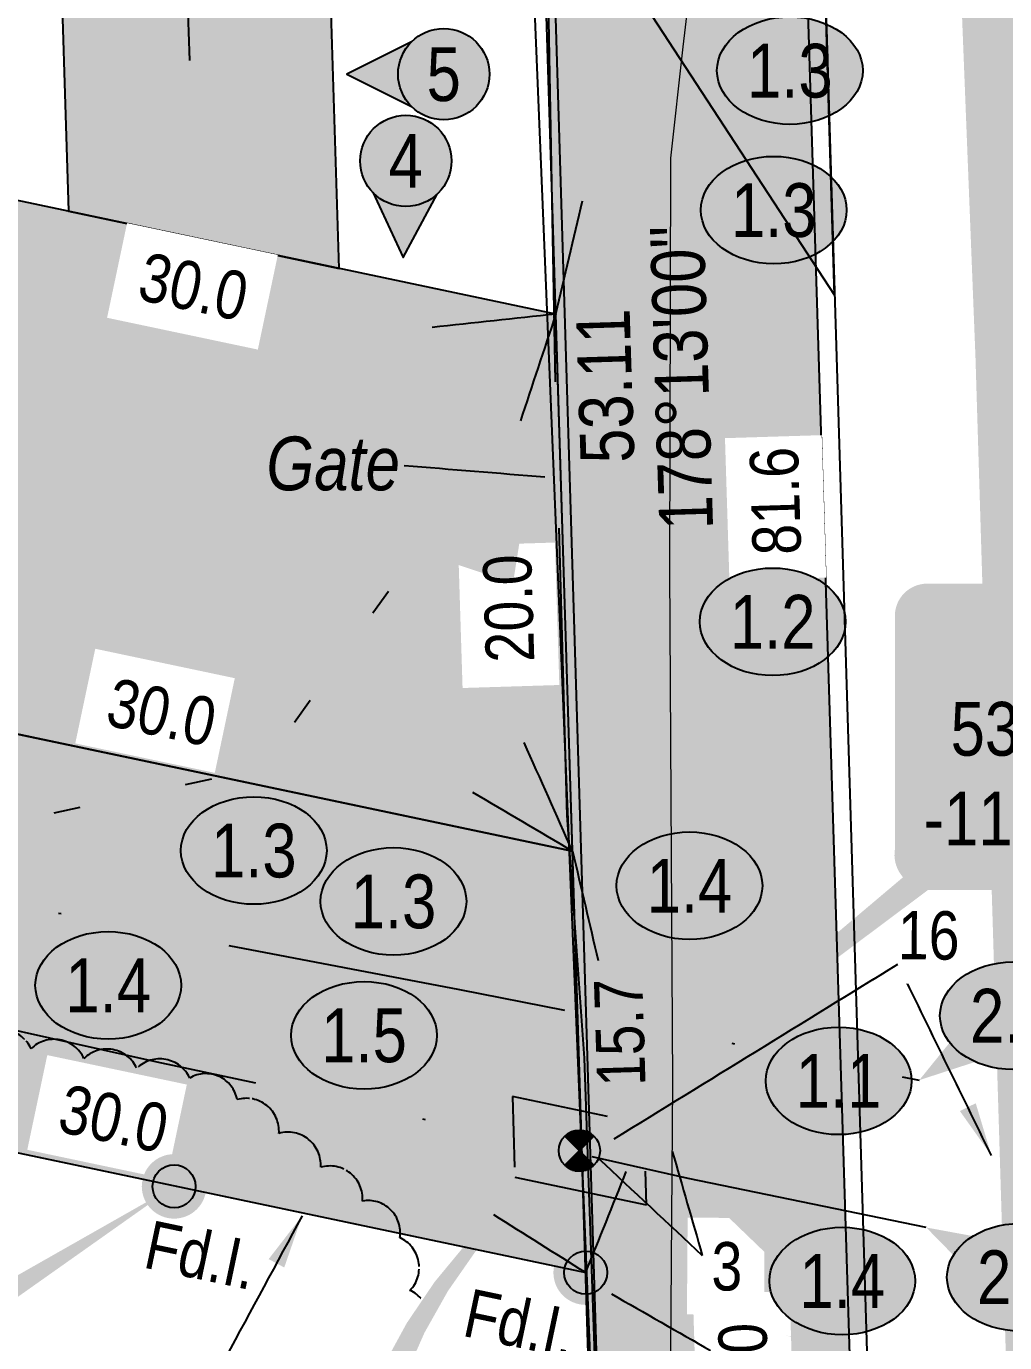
# Model space of a CAD drawing. Extents: x 637295 to 638874, y 5971243 to 5973352.
# Drawn here: x 637882.04 to 637918.41, y 5971291.78 to 5971340.75 of the extents above; entities that cross this region are included whole.
import ezdxf
from ezdxf.enums import TextEntityAlignment as Align

# ---------------------------------------------------------------- set-up
doc = ezdxf.new("R2010")
doc.units = 0
doc.header["$LTSCALE"] = 5
for name, pattern in [('0', [1, 1, 0]), ('DASHDOT', [25.4, 12.7, -6.35, 0, -6.35]), ('DASHED4', [1.875, 1.25, -0.625]), ('foc-TOPO', [1, 0.2, -0.8])]:
    doc.linetypes.add(name, pattern=pattern)
for name, color, linetype in [('AS-FENCE-DASH', 48, 'foc-FENCE-DASH'), ('AS-PIPE-UG-CLIENT HIGH PRESSURE', 240, 'DASHDOT'), ('AS-POWER-OH-ATCO PIPELINES', 241, 'foc-OHPOWER'), ('AS-ROADS', 254, 'Continuous'), ('AS-SYMBOL', 7, 'Continuous'), ('AS-UNDERLAY-H', 141, 'Continuous'), ('CG-NOTES', 7, 'Continuous'), ('DETAIL-T', 7, 'Continuous'), ('F-RW', 190, 'Continuous'), ('L-BD', 7, 'Continuous'), ('L-MON', 1, 'Continuous'), ('L-SEC', 7, 'Continuous'), ('L-TITLEDB', 4, 'Continuous'), ('P-ELEVATION', 7, 'Continuous'), ('P-TEMP WITHIN RW-H', 254, 'Continuous'), ('P-TEMP-ATCO PIPELINES', 104, 'Continuous'), ('P-TEMP-ATCO PIPELINES-H', 71, 'Continuous'), ('P-TEMP-ATCO PIPELINES-T', 104, 'Continuous'), ('P-TEMP-BLOCKS', 250, 'Continuous'), ('T-BUSH', 110, '0'), ('T-GENERAL', 48, 'foc-TOPO'), ('T-WATER-T', 170, 'Continuous')]:
    doc.layers.add(name, color=color, linetype=linetype)
for name, color, linetype, lineweight in [('AS-GENERAL', 48, 'Continuous', 18), ('T-TEXT', 48, 'Continuous', 18), ('T-TIE-T', 201, 'Continuous', 18)]:
    doc.layers.add(name, color=color, linetype=linetype, lineweight=lineweight)
doc.layers.add('AS-TELUS-ATCO PIPELINES', color=7, linetype='foc-TEL', lineweight=9, true_color=0xff9c38)
for name, color, linetype, true_color in [('P-GROUND DISTURBANCE', 7, 'DASHED4', 0x454545), ('P-GROUND DISTURBANCE-H', 7, 'Continuous', 0x999999), ('P-TEMP-WITHIN RW', 7, 'Continuous', 0x787878)]:
    doc.layers.add(name, color=color, linetype=linetype, true_color=true_color)
doc.styles.add('1.8', font='ARIALN.TTF', dxfattribs={"height": 1.8})
doc.styles.add('80', font='ARIALN.TTF', dxfattribs={"height": 10})
doc.styles.add('80CG', font='ARIALN.TTF', dxfattribs={"height": 10})
doc.styles.add('80L', font='ARIALN.TTF', dxfattribs={"height": 10})
doc.styles.add('foc-LtypeFont', font='ARIALN.TTF', dxfattribs={"height": 7.35})
doc.linetypes.add('foc-FENCE-DASH', pattern='A,0.5,-0.5,1,-0.5,1,-0.5,1,-0.5,1,-0.5,["X",foc-LtypeFont,S=0.2,R=0,X=-0.625,Y=-0.75],-0.5', length=7.5)
doc.linetypes.add('foc-OHPOWER', pattern='A,10,-1,["O/P",foc-LtypeFont,S=0.2,R=0,X=-0.5,Y=-0.75],-3.25', length=14.25)
doc.linetypes.add('foc-TEL', pattern='A,2,-1,["T",foc-LtypeFont,S=0.2,R=0,X=-0.425,Y=-0.75],-1.24,8', length=12.24)
doc.dimstyles.new('Compass 1 000', dxfattribs={"dimtxt": 1.8, "dimasz": 2, "dimexe": 0.2, "dimexo": 0.0625, "dimgap": 0.5, "dimtad": 0, "dimtih": 1, "dimtoh": 1, "dimzin": 0, "dimdsep": 46, "dimtxsty": '1.8', "dimcen": 0.1, "dimse1": 1, "dimse2": 1, "dimclrd": 256, "dimclrt": 256, "dimaunit": 1, "dimadec": 4, "dimazin": 0, "dimtfac": 0.06, "dimtofl": 0, "dimtmove": 0, "dimatfit": 0, "dimfxl": 0.2, "dimtolj": 1, "dimtzin": 0, "dimlwd": -1, "dimarcsym": 0})
doc.dimstyles.new('Compass 5 000', dxfattribs={"dimscale": 5, "dimtxt": 9, "dimasz": 2, "dimexe": 0.2, "dimexo": 0.0625, "dimgap": 0.5, "dimtad": 0, "dimtih": 1, "dimtoh": 1, "dimzin": 0, "dimdsep": 46, "dimtxsty": '80CG', "dimcen": 0.1, "dimse1": 1, "dimse2": 1, "dimclrd": 256, "dimclrt": 256, "dimaunit": 1, "dimadec": 4, "dimazin": 0, "dimtfac": 0.06, "dimtofl": 0, "dimtmove": 0, "dimatfit": 1, "dimfxl": 0.2, "dimtolj": 1, "dimtzin": 0, "dimlwd": -1, "dimarcsym": 0})

# ---------------------------------------------------------------- blocks, each defined once
blk = doc.blocks.new('fdia')
at = {"color": 255, "const_width": 1}
blk.add_lwpolyline([(-0.5, 0, 1), (0.5, 0, 1)], format="xyb", close=True, dxfattribs=at)
blk = doc.blocks.new('Fdiaa')
blk.add_blockref('fdia', (0, 0))
blk = doc.blocks.new('fdib')
at = {"color": 1, "const_width": 1.6}
blk.add_lwpolyline([(-0.4, 0, 1), (0.4, 0, 1)], format="xyb", close=True, dxfattribs=at)
at = {"color": 1}
blk.add_circle((0, 0), 0.8, dxfattribs=at)
blk = doc.blocks.new('Fdibb')
blk.add_blockref('fdib', (0, 0))
blk = doc.blocks.new('fdicc')
for name in ['Fdibb', 'Fdiaa']:
    blk.add_blockref(name, (0, 0))
blk = doc.blocks.new('FDI')
blk.add_blockref('fdicc', (0, 0))
blk = doc.blocks.new('*U526')
at = {"layer": 'CG-NOTES', "color": 182}
blk.add_lwpolyline([(-6.16, -5.83), (-0.49, -17.99), (5.83, -6.16)], dxfattribs=at)
blk.add_circle((0, 0), 8.49, dxfattribs=at)
at = {"color": 182, "style": '80L'}
blk.add_attdef('#', text='', height=10, dxfattribs=at).set_placement((0, 0), align=Align.MIDDLE_CENTER)
blk = doc.blocks.new('*U530')
at = {"layer": 'P-ELEVATION'}
h = blk.add_hatch(color=111, dxfattribs=at)
h.dxf.hatch_style = 1
edge = h.paths.add_edge_path()
edge.add_ellipse((0, 0), major_axis=(-13.55, 0), ratio=0.738081, start_angle=0, end_angle=360)
at = {"layer": 'P-ELEVATION', "color": 7, "flags": 128}
blk.add_lwpolyline([(0, 0, 12.5, 0, 0), (-14.77, -15.75, 0, 0, 0)], format="xyseb", dxfattribs=at)
at = {"layer": 'P-ELEVATION', "color": 7}
blk.add_ellipse((0, 0), major_axis=(-13.55, 0), ratio=0.738081, dxfattribs=at)
at = {"layer": 'P-ELEVATION', "style": '80'}
blk.add_attdef('ELEVATION', text='', height=10, dxfattribs=at).set_placement((0, 0), align=Align.MIDDLE_CENTER)
blk = doc.blocks.new('*U590')
at = {"layer": 'P-ELEVATION'}
h = blk.add_hatch(color=111, dxfattribs=at)
h.dxf.hatch_style = 1
edge = h.paths.add_edge_path()
edge.add_ellipse((0, 0), major_axis=(-13.55, 0), ratio=0.738081, start_angle=0, end_angle=360)
at = {"layer": 'P-ELEVATION', "color": 7, "flags": 128}
blk.add_lwpolyline([(0, 0, 12.5, 0, 0), (12.28, -16.36, 0, 0, 0)], format="xyseb", dxfattribs=at)
at = {"layer": 'P-ELEVATION', "color": 7}
blk.add_ellipse((0, 0), major_axis=(-13.55, 0), ratio=0.738081, dxfattribs=at)
at = {"layer": 'P-ELEVATION', "style": '80'}
blk.add_attdef('ELEVATION', text='', height=10, dxfattribs=at).set_placement((0, 0), align=Align.MIDDLE_CENTER)
blk = doc.blocks.new('*U589')
at = {"layer": 'P-ELEVATION'}
h = blk.add_hatch(color=111, dxfattribs=at)
h.dxf.hatch_style = 1
edge = h.paths.add_edge_path()
edge.add_ellipse((0, 0), major_axis=(-13.55, 0), ratio=0.738081, start_angle=0, end_angle=360)
at = {"layer": 'P-ELEVATION', "color": 7, "flags": 128}
blk.add_lwpolyline([(0, 0, 12.5, 0, 0), (9.11, -14.28, 0, 0, 0)], format="xyseb", dxfattribs=at)
at = {"layer": 'P-ELEVATION', "color": 7}
blk.add_ellipse((0, 0), major_axis=(-13.55, 0), ratio=0.738081, dxfattribs=at)
at = {"layer": 'P-ELEVATION', "style": '80'}
blk.add_attdef('ELEVATION', text='', height=10, dxfattribs=at).set_placement((0, 0), align=Align.MIDDLE_CENTER)
blk = doc.blocks.new('*U588')
at = {"layer": 'P-ELEVATION'}
h = blk.add_hatch(color=111, dxfattribs=at)
h.dxf.hatch_style = 1
edge = h.paths.add_edge_path()
edge.add_ellipse((0, 0), major_axis=(-13.55, 0), ratio=0.738081, start_angle=0, end_angle=360)
at = {"layer": 'P-ELEVATION', "color": 7, "flags": 128}
blk.add_lwpolyline([(0, 0, 12.5, 0, 0), (15.73, -16.64, 0, 0, 0)], format="xyseb", dxfattribs=at)
at = {"layer": 'P-ELEVATION', "color": 7}
blk.add_ellipse((0, 0), major_axis=(-13.55, 0), ratio=0.738081, dxfattribs=at)
at = {"layer": 'P-ELEVATION', "style": '80'}
blk.add_attdef('ELEVATION', text='', height=10, dxfattribs=at).set_placement((0, 0), align=Align.MIDDLE_CENTER)
blk = doc.blocks.new('*U551')
h = blk.add_hatch(color=254)
edge = h.paths.add_edge_path()
edge.add_line((-34, -28.5), (34, -28.5))
edge.add_arc((34, -22.5), 6, 270, 360)
edge.add_line((40, -22.5), (40, 21))
edge.add_arc((34, 21), 6, 0, 90)
edge.add_line((34, 27), (-34, 27))
edge.add_arc((-34, 21), 6, 90, 180)
edge.add_line((-40, 21), (-40, -22.5))
edge.add_arc((-34, -22.5), 6, 180, 270)
at = {"color": 1, "flags": 128}
blk.add_lwpolyline([(85.26, 54.19, 0, 10, 0), (0, 0, 5, 5, 0)], format="xyseb", dxfattribs=at)
blk.add_lwpolyline([(-34, -28.5, 3, 3, 0), (34, -28.5, 3, 3, 0.414214), (40, -22.5, 3, 3, 0), (40, 21, 3, 0, 0.414214), (34, 27, 0, 0, 0), (-34, 27, 0, 0, 0.414214), (-40, 21, 0, 0, 0), (-40, -22.5, 0, 3, 0.414214)], format="xyseb", close=True, dxfattribs=at)
at = {"color": 1, "style": '80'}
blk.add_attdef('ENTER_TEXT_001', (-35.99, -5), '', height=10, dxfattribs=at)
blk = doc.blocks.new('*U560')
at = {"layer": 'CG-NOTES', "color": 182}
blk.add_lwpolyline([(-6, 6), (-18, 0), (-6, -6)], dxfattribs=at)
blk.add_circle((0, 0), 8.49, dxfattribs=at)
at = {"color": 182, "style": '80L'}
blk.add_attdef('#', text='', height=10, dxfattribs=at).set_placement((0, 0), align=Align.MIDDLE_CENTER)
blk = doc.blocks.new('*U591')
at = {"layer": 'P-ELEVATION'}
h = blk.add_hatch(color=111, dxfattribs=at)
h.dxf.hatch_style = 1
edge = h.paths.add_edge_path()
edge.add_ellipse((0, 0), major_axis=(-13.55, 0), ratio=0.738081, start_angle=0, end_angle=360)
at = {"layer": 'P-ELEVATION', "color": 7, "flags": 128}
blk.add_lwpolyline([(0, 0, 12.5, 0, 0), (2.02, -28.15, 0, 0, 0)], format="xyseb", dxfattribs=at)
at = {"layer": 'P-ELEVATION', "color": 7}
blk.add_ellipse((0, 0), major_axis=(-13.55, 0), ratio=0.738081, dxfattribs=at)
at = {"layer": 'P-ELEVATION', "style": '80'}
blk.add_attdef('ELEVATION', text='', height=10, dxfattribs=at).set_placement((0, 0), align=Align.MIDDLE_CENTER)
blk = doc.blocks.new('*U582')
at = {"layer": 'P-ELEVATION'}
h = blk.add_hatch(color=111, dxfattribs=at)
h.dxf.hatch_style = 1
edge = h.paths.add_edge_path()
edge.add_ellipse((0, 0), major_axis=(-13.55, 0), ratio=0.738081, start_angle=0, end_angle=360)
at = {"layer": 'P-ELEVATION', "color": 7, "flags": 128}
blk.add_lwpolyline([(0, 0, 12.5, 0, 0), (-28.62, 19.04, 0, 0, 0)], format="xyseb", dxfattribs=at)
at = {"layer": 'P-ELEVATION', "color": 7}
blk.add_ellipse((0, 0), major_axis=(-13.55, 0), ratio=0.738081, dxfattribs=at)
at = {"layer": 'P-ELEVATION', "style": '80'}
blk.add_attdef('ELEVATION', text='', height=10, dxfattribs=at).set_placement((0, 0), align=Align.MIDDLE_CENTER)
blk = doc.blocks.new('*U578')
at = {"layer": 'P-ELEVATION'}
h = blk.add_hatch(color=111, dxfattribs=at)
h.dxf.hatch_style = 1
edge = h.paths.add_edge_path()
edge.add_ellipse((0, 0), major_axis=(-13.55, 0), ratio=0.738081, start_angle=0, end_angle=360)
at = {"layer": 'P-ELEVATION', "color": 7, "flags": 128}
blk.add_lwpolyline([(0, 0, 12.5, 0, 0), (-17.4, 9.26, 0, 0, 0)], format="xyseb", dxfattribs=at)
at = {"layer": 'P-ELEVATION', "color": 7}
blk.add_ellipse((0, 0), major_axis=(-13.55, 0), ratio=0.738081, dxfattribs=at)
at = {"layer": 'P-ELEVATION', "style": '80'}
blk.add_attdef('ELEVATION', text='', height=10, dxfattribs=at).set_placement((0, 0), align=Align.MIDDLE_CENTER)
blk = doc.blocks.new('*U565')
at = {"layer": 'P-ELEVATION'}
h = blk.add_hatch(color=111, dxfattribs=at)
h.dxf.hatch_style = 1
edge = h.paths.add_edge_path()
edge.add_ellipse((0, 0), major_axis=(-13.55, 0), ratio=0.738081, start_angle=0, end_angle=360)
at = {"layer": 'P-ELEVATION', "color": 7, "flags": 128}
blk.add_lwpolyline([(0, 0, 12.5, 0, 0), (-17.4, -11.98, 0, 0, 0)], format="xyseb", dxfattribs=at)
at = {"layer": 'P-ELEVATION', "color": 7}
blk.add_ellipse((0, 0), major_axis=(-13.55, 0), ratio=0.738081, dxfattribs=at)
at = {"layer": 'P-ELEVATION', "style": '80'}
blk.add_attdef('ELEVATION', text='', height=10, dxfattribs=at).set_placement((0, 0), align=Align.MIDDLE_CENTER)
blk = doc.blocks.new('*U566')
h = blk.add_hatch(color=255)
edge = h.paths.add_edge_path()
edge.add_line((-34, -28.5), (34, -28.5))
edge.add_arc((34, -22.5), 6, 270, 360)
edge.add_line((40, -22.5), (40, 21))
edge.add_arc((34, 21), 6, 0, 90)
edge.add_line((34, 27), (-34, 27))
edge.add_arc((-34, 21), 6, 90, 180)
edge.add_line((-40, 21), (-40, -22.5))
edge.add_arc((-34, -22.5), 6, 180, 270)
at = {"color": 14, "flags": 128}
blk.add_lwpolyline([(-34, -28.5, 3, 3, 0), (34, -28.5, 3, 3, 0.414214), (40, -22.5, 3, 3, 0), (40, 21, 3, 0, 0.414214), (34, 27, 0, 0, 0), (-34, 27, 0, 0, 0.414214), (-40, 21, 0, 0, 0), (-40, -22.5, 0, 3, 0.414214)], format="xyseb", close=True, dxfattribs=at)
blk.add_lwpolyline([(-98.66, -78.49, 0, 7.5, 0), (0, 0, 0, 0, 0)], format="xyseb", dxfattribs=at)
at = {"color": 14, "style": '80'}
blk.add_attdef('ENTER_TEXT_001', (-35.99, -5), '', height=10, dxfattribs=at)
blk = doc.blocks.new('*U568')
h = blk.add_hatch(color=255)
edge = h.paths.add_edge_path()
edge.add_line((-46.5, -37), (46.5, -37))
edge.add_arc((46.5, -31), 6, 270, 360)
edge.add_line((52.5, -31), (52.5, 29.5))
edge.add_arc((46.5, 29.5), 6, 0, 90)
edge.add_line((46.5, 35.5), (-46.5, 35.5))
edge.add_arc((-46.5, 29.5), 6, 90, 180)
edge.add_line((-52.5, 29.5), (-52.5, -31))
edge.add_arc((-46.5, -31), 6, 180, 270)
at = {"color": 104, "flags": 128}
blk.add_lwpolyline([(-46.5, -37, 3, 3, 0), (46.5, -37, 3, 3, 0.414214), (52.5, -31, 3, 3, 0), (52.5, 29.5, 3, 0, 0.414214), (46.5, 35.5, 0, 0, 0), (-46.5, 35.5, 0, 0, 0.414214), (-52.5, 29.5, 0, 0, 0), (-52.5, -31, 0, 3, 0.414214)], format="xyseb", close=True, dxfattribs=at)
blk.add_lwpolyline([(-106.15, 32.95, 0, 7.5, 0), (0, 0, 0, 0, 0)], format="xyseb", dxfattribs=at)
at = {"color": 104, "style": '80'}
blk.add_attdef('ENTER_TEXT_001', (-26.85, -4.92), '', height=10, dxfattribs=at)
blk = doc.blocks.new('*X575')
at = {"color": 0}
for p, q in [((102.12, -2061.56), (108.81, -2061.56)), ((102.18, -2061.72), (108.75, -2061.72)), ((102.29, -2061.41), (108.64, -2061.41)), ((102.33, -2061.87), (108.59, -2061.87)), ((102.47, -2061.25), (108.45, -2061.25)), ((102.49, -2062.03), (108.44, -2062.03)), ((102.65, -2062.19), (108.28, -2062.19)), ((102.68, -2061.09), (108.25, -2061.09)), ((102.8, -2062.34), (108.13, -2062.34)), ((102.92, -2060.94), (108.01, -2060.94)), ((102.96, -2062.5), (107.97, -2062.5)), ((103.12, -2062.66), (107.81, -2062.66)), ((103.18, -2060.78), (107.75, -2060.78)), ((103.27, -2062.81), (107.66, -2062.81)), ((103.43, -2062.97), (107.5, -2062.97)), ((103.5, -2060.62), (107.43, -2060.62)), ((103.58, -2063.12), (107.34, -2063.12)), ((103.74, -2063.28), (107.19, -2063.28)), ((103.89, -2060.47), (107.03, -2060.47)), ((104.45, -2060.31), (106.48, -2060.31)), ((103.9, -2063.44), (107.03, -2063.44)), ((104.05, -2063.59), (106.88, -2063.59)), ((104.06, -2066.41), (106.87, -2066.41)), ((104.21, -2063.75), (106.72, -2063.75)), ((104.22, -2066.25), (106.71, -2066.25)), ((104.37, -2063.91), (106.56, -2063.91)), ((104.38, -2066.09), (106.55, -2066.09)), ((104.52, -2064.06), (106.41, -2064.06)), ((104.53, -2065.94), (106.4, -2065.94)), ((104.68, -2064.22), (106.25, -2064.22)), ((104.69, -2065.78), (106.24, -2065.78)), ((104.83, -2064.37), (106.09, -2064.37)), ((104.84, -2065.62), (106.08, -2065.62)), ((104.99, -2064.53), (105.94, -2064.53)), ((105, -2065.47), (105.93, -2065.47)), ((105.15, -2064.69), (105.78, -2064.69)), ((105.16, -2065.31), (105.77, -2065.31)), ((105.3, -2064.84), (105.63, -2064.84)), ((105.31, -2065.16), (105.62, -2065.16)), ((102.11, -2068.44), (108.82, -2068.44)), ((102.19, -2068.28), (108.74, -2068.28)), ((102.28, -2068.59), (108.65, -2068.59)), ((102.34, -2068.12), (108.58, -2068.12)), ((102.46, -2068.75), (108.47, -2068.75)), ((102.5, -2067.97), (108.43, -2067.97)), ((102.66, -2067.81), (108.27, -2067.81)), ((102.67, -2068.91), (108.26, -2068.91)), ((102.81, -2067.66), (108.12, -2067.66)), ((102.9, -2069.06), (108.03, -2069.06)), ((102.97, -2067.5), (107.96, -2067.5)), ((103.13, -2067.34), (107.8, -2067.34)), ((103.17, -2069.22), (107.76, -2069.22)), ((103.28, -2067.19), (107.65, -2067.19)), ((103.44, -2067.03), (107.49, -2067.03)), ((103.48, -2069.37), (107.45, -2069.37)), ((103.59, -2066.87), (107.33, -2066.87)), ((103.75, -2066.72), (107.18, -2066.72)), ((103.91, -2066.56), (107.02, -2066.56)), ((103.87, -2069.53), (107.06, -2069.53)), ((104.41, -2069.69), (106.52, -2069.69))]:
    blk.add_line(p, q, dxfattribs=at)
blk = doc.blocks.new('Pile')
h = blk.add_hatch(color=255)
h.dxf.hatch_style = 1
edge = h.paths.add_edge_path()
edge.add_arc((0, 0), 0.868, 0, 360)
at = {"color": 224}
for p, q in [((0.543, -0.543), (-0.543, 0.543)), ((-0.543, -0.543), (0.543, 0.543))]:
    blk.add_line(p, q, dxfattribs=at)
blk.add_circle((0, 0), 0.768, dxfattribs=at)
at = {"color": 224, "xscale": 0.16, "yscale": 0.16, "zscale": 0.16}
blk.add_blockref('*X575', (-16.874, 330.401), dxfattribs=at)
blk = doc.blocks.new('*U577')
at = {"layer": 'P-ELEVATION'}
h = blk.add_hatch(color=111, dxfattribs=at)
h.dxf.hatch_style = 1
edge = h.paths.add_edge_path()
edge.add_ellipse((0, 0), major_axis=(-13.55, 0), ratio=0.738081, start_angle=0, end_angle=360)
at = {"layer": 'P-ELEVATION', "color": 7, "flags": 128}
blk.add_lwpolyline([(0, 0, 12.5, 0, 0), (-30.83, -0.35, 0, 0, 0)], format="xyseb", dxfattribs=at)
at = {"layer": 'P-ELEVATION', "color": 7}
blk.add_ellipse((0, 0), major_axis=(-13.55, 0), ratio=0.738081, dxfattribs=at)
at = {"layer": 'P-ELEVATION', "style": '80'}
blk.add_attdef('ELEVATION', text='', height=10, dxfattribs=at).set_placement((0, 0), align=Align.MIDDLE_CENTER)
blk = doc.blocks.new('*U583')
at = {"layer": 'P-ELEVATION'}
h = blk.add_hatch(color=111, dxfattribs=at)
h.dxf.hatch_style = 1
edge = h.paths.add_edge_path()
edge.add_ellipse((0, 0), major_axis=(-13.55, 0), ratio=0.738081, start_angle=0, end_angle=360)
at = {"layer": 'P-ELEVATION', "color": 7, "flags": 128}
blk.add_lwpolyline([(0, 0, 12.5, 0, 0), (-19.11, 9.68, 0, 0, 0)], format="xyseb", dxfattribs=at)
at = {"layer": 'P-ELEVATION', "color": 7}
blk.add_ellipse((0, 0), major_axis=(-13.55, 0), ratio=0.738081, dxfattribs=at)
at = {"layer": 'P-ELEVATION', "style": '80'}
blk.add_attdef('ELEVATION', text='', height=10, dxfattribs=at).set_placement((0, 0), align=Align.MIDDLE_CENTER)
blk = doc.blocks.new('*U584')
at = {"layer": 'P-ELEVATION'}
h = blk.add_hatch(color=111, dxfattribs=at)
h.dxf.hatch_style = 1
edge = h.paths.add_edge_path()
edge.add_ellipse((0, 0), major_axis=(-13.55, 0), ratio=0.738081, start_angle=0, end_angle=360)
at = {"layer": 'P-ELEVATION', "color": 7, "flags": 128}
blk.add_lwpolyline([(0, 0, 12.5, 0, 0), (-19.83, 4.44, 0, 0, 0)], format="xyseb", dxfattribs=at)
at = {"layer": 'P-ELEVATION', "color": 7}
blk.add_ellipse((0, 0), major_axis=(-13.55, 0), ratio=0.738081, dxfattribs=at)
at = {"layer": 'P-ELEVATION', "style": '80'}
blk.add_attdef('ELEVATION', text='', height=10, dxfattribs=at).set_placement((0, 0), align=Align.MIDDLE_CENTER)

msp = doc.modelspace()

# ---------------------------------------------------------------- hatches: boundary and pattern name
at = {"layer": 'AS-ROADS'}
h = msp.add_hatch(color=256, dxfattribs=at)
h.dxf.hatch_style = 1
h.paths.add_polyline_path([(637924.858, 5971244.008), (637924.279, 5971264.299), (637922.322, 5971328.607), (637920.623, 5971371.795), (637914.893, 5971372.96), (637907.881, 5971374.423), (637894.81, 5971382.024), (637887.161, 5971389.503), (637875.965, 5971400.587), (637868.768, 5971408.037), (637827.83, 5971449.313), (637824.031, 5971446.02), (637865.173, 5971404.564), (637872.408, 5971397.074), (637883.656, 5971385.94), (637891.759, 5971378.015), (637906.068, 5971369.694), (637913.884, 5971368.065), (637915.782, 5971367.679), (637917.327, 5971328.433), (637919.283, 5971264.152), (637919.863, 5971243.793)])
at = {"layer": 'AS-UNDERLAY-H', "linetype": 'Continuous'}
h = msp.add_hatch(color=256, dxfattribs=at)
h.dxf.hatch_style = 1
edge = h.paths.add_edge_path()
edge.add_arc((637897.558, 5971338.969), 1.697, 0, 360)
h = msp.add_hatch(color=256, dxfattribs=at)
h.dxf.hatch_style = 1
h.paths.add_polyline_path([(637896.359, 5971340.169), (637896.326, 5971337.802), (637893.959, 5971338.969)])
h = msp.add_hatch(color=256, dxfattribs=at)
h.dxf.hatch_style = 1
edge = h.paths.add_edge_path()
edge.add_arc((637896.148, 5971335.742), 1.697, 0, 360)
h = msp.add_hatch(color=256, dxfattribs=at)
h.dxf.hatch_style = 1
h.paths.add_polyline_path([(637894.916, 5971334.575), (637896.05, 5971332.144), (637897.314, 5971334.51)])
at = {"layer": 'P-GROUND DISTURBANCE-H', "linetype": 'Continuous'}
h = msp.add_hatch(color=256, dxfattribs=at)
h.dxf.hatch_style = 1
h.paths.add_polyline_path([(637900.202, 5971297.94), (637905.093, 5971296.908), (637905, 5971299.905), (637900.109, 5971300.937)])
at = {"layer": 'P-TEMP WITHIN RW-H'}
h = msp.add_hatch(color=256, dxfattribs=at)
h.dxf.hatch_style = 1
h.paths.add_polyline_path([(637902.347, 5971310.06), (637873.002, 5971316.253), (637873.489, 5971300.578), (637902.835, 5971294.386)])
at = {"layer": 'P-TEMP-ATCO PIPELINES-H'}
h = msp.add_hatch(color=256, dxfattribs=at)
h.dxf.hatch_style = 1
h.paths.add_polyline_path([(637883.602, 5971333.869), (637893.67, 5971331.745), (637892.781, 5971360.323), (637891.308, 5971362.579), (637866.525, 5971388.999), (637859.233, 5971382.16), (637882.884, 5971356.947)])
h = msp.add_hatch(color=256, dxfattribs=at)
h.dxf.hatch_style = 1
h.paths.add_polyline_path([(637900.388, 5971372.998), (637906.068, 5971369.694), (637910.235, 5971368.826), (637912.773, 5971287.325), (637902.991, 5971289.389)])
h = msp.add_hatch(color=256, dxfattribs=at)
h.dxf.hatch_style = 1
h.paths.add_polyline_path([(637901.725, 5971330.045), (637872.379, 5971336.237), (637873.002, 5971316.253), (637902.347, 5971310.06)])

# ---------------------------------------------------------------- linework, layer by layer
at = {"layer": 'AS-FENCE-DASH', "flags": 128}
for points in [[(637901.708, 5971327.527), (637901.44, 5971342.327), (637901.19, 5971347.597), (637897.903, 5971352.885), (637891.19, 5971362.849), (637877.787, 5971377.15)], [(637904.169, 5971259.617), (637903.385, 5971285.239), (637902.797, 5971302.364), (637902.148, 5971311.393), (637901.851, 5971322.074)]]:
    msp.add_lwpolyline(points, dxfattribs=at)
at = {"layer": 'AS-GENERAL', "const_width": 0.4, "flags": 128}
msp.add_lwpolyline([(637901.838, 5971322.083), (637901.711, 5971327.52)], dxfattribs=at)
at = {"layer": 'AS-PIPE-UG-CLIENT HIGH PRESSURE', "ltscale": 0.2, "flags": 128}
for points in [[(637839.679, 5971317.089), (637857.206, 5971313.066), (637875.526, 5971309.244), (637887.541, 5971306.937), (637898.144, 5971304.924), (637907.097, 5971303.15), (637915.238, 5971301.547)], [(637915.498, 5971296.065), (637906.651, 5971297.882), (637897.741, 5971299.887), (637886.903, 5971302.219), (637874.338, 5971305.027), (637856.582, 5971308.714), (637837.53, 5971312.843)]]:
    msp.add_lwpolyline(points, dxfattribs=at)
at = {"layer": 'AS-POWER-OH-ATCO PIPELINES', "flags": 128}
msp.add_lwpolyline([(637904.484, 5971244.953), (637904.152, 5971263.363), (637900.433, 5971353.683), (637899.172, 5971374.969), (637901.081, 5971394.224)], dxfattribs=at)
at = {"layer": 'AS-TELUS-ATCO PIPELINES', "flags": 128}
msp.add_lwpolyline([(637907.225, 5971244.425), (637906.349, 5971267.155), (637905.955, 5971284.742), (637906.074, 5971301.449), (637905.966, 5971320.533), (637906.005, 5971335.848), (637906.46, 5971339.989), (637907.427, 5971348.156), (637908.398, 5971357.18), (637907.019, 5971420.253)], dxfattribs=at)
at = {"layer": 'F-RW', "flags": 128}
msp.add_lwpolyline([(637737.659, 5971329.241), (637902.835, 5971294.386), (637902.347, 5971310.06), (637740.812, 5971344.148)], dxfattribs=at)
at = {"layer": 'L-SEC'}
msp.add_line((637908.751, 5971440.039), (637914.715, 5971244.653), dxfattribs=at)
at = {"layer": 'L-TITLEDB'}
msp.add_line((637898.699, 5971439.733), (637904.644, 5971244.922), dxfattribs=at)
at = {"layer": 'L-TITLEDB', "flags": 128}
msp.add_lwpolyline([(637819.821, 5971438.917, -0.008459), (637821.128, 5971437.396), (637891.308, 5971362.579), (637912.087, 5971330.749), (637910.609, 5971379.388), (637839.276, 5971455.622)], format="xyb", dxfattribs=at)
at = {"layer": 'P-GROUND DISTURBANCE', "flags": 128}
msp.add_lwpolyline([(637900.202, 5971297.94), (637905.093, 5971296.908), (637905, 5971299.905), (637900.109, 5971300.937)], close=True, dxfattribs=at)
at = {"layer": 'P-TEMP-ATCO PIPELINES', "flags": 128}
for points in [[(637883.602, 5971333.869), (637893.67, 5971331.745), (637892.781, 5971360.323), (637891.308, 5971362.579), (637866.525, 5971388.999), (637859.233, 5971382.16), (637882.884, 5971356.947)], [(637900.388, 5971372.998), (637906.068, 5971369.694), (637910.235, 5971368.826), (637912.773, 5971287.325), (637902.991, 5971289.389)], [(637901.725, 5971330.045), (637872.379, 5971336.237), (637873.002, 5971316.253), (637902.347, 5971310.06)]]:
    msp.add_lwpolyline(points, close=True, dxfattribs=at)
at = {"layer": 'P-TEMP-WITHIN RW', "flags": 128}
msp.add_lwpolyline([(637902.347, 5971310.06), (637873.002, 5971316.253), (637873.489, 5971300.578), (637902.835, 5971294.386)], close=True, dxfattribs=at)
at = {"layer": 'T-BUSH', "flags": 128}
msp.add_lwpolyline([(637896.592, 5971259.807, 0.520567), (637896.65, 5971261.805, 0.520567), (637896.708, 5971263.804, 0.520567), (637896.765, 5971265.803, 0.520567), (637896.823, 5971267.801, 0.520567), (637896.88, 5971269.8, 0.520567), (637896.938, 5971271.799, 0.520567), (637896.995, 5971273.797, 0.520567), (637897.053, 5971275.796, 0.520567), (637897.11, 5971277.795, 0.520567), (637897.168, 5971279.793, 0.520567), (637897.166, 5971281.792, 0.520567), (637897.114, 5971283.791, 0.520567), (637897.062, 5971285.789, 0.520567), (637897.011, 5971287.788, 0.520567), (637896.959, 5971289.787, 0.520567), (637896.683, 5971291.761, 0.520567), (637896.302, 5971293.724, 0.520567), (637895.922, 5971295.687, 0.520567), (637894.536, 5971297.047, 0.520567), (637892.983, 5971298.306, 0.520567), (637891.43, 5971299.564, 0.520567), (637889.876, 5971300.823, 0.520567), (637888.112, 5971301.625, 0.520567), (637886.146, 5971301.988, 0.520567), (637884.18, 5971302.352, 0.520567), (637882.214, 5971302.716, 0.520567), (637880.247, 5971303.08, 0.520567), (637878.281, 5971303.444, 0.520567), (637876.315, 5971303.808, 0.520567), (637874.349, 5971304.172, 0.520567), (637872.383, 5971304.536, 0.520567), (637870.555, 5971305.288, 0.520567), (637868.798, 5971306.244, 0.520567), (637867.042, 5971307.199, 0.520567), (637865.285, 5971308.154, 0.520567), (637863.529, 5971309.109, 0.520567), (637861.772, 5971310.064, 0.520567), (637860.016, 5971311.02, 0.520567), (637858.259, 5971311.975, 0.520567), (637856.503, 5971312.93, 0.520567), (637854.746, 5971313.885, 0.520567), (637852.982, 5971314.826, 0.520567), (637851.211, 5971315.755, 0.520567), (637849.441, 5971316.683, 0.520567), (637847.67, 5971317.612, 0.520567), (637845.899, 5971318.541, 0.520567), (637844.128, 5971319.47, 0.520567), (637842.358, 5971320.398, 0.520567), (637840.587, 5971321.327, 0.520567), (637838.816, 5971322.256, 0.520567), (637837.046, 5971323.184, 0.520567), (637835.275, 5971324.113, 0.520567), (637833.504, 5971325.042, 0.520567), (637831.63, 5971325.727, 0.520567), (637829.734, 5971326.363, 0.520567), (637827.838, 5971326.999, 0.520567), (637825.943, 5971327.634, 0.520567), (637824.047, 5971328.27, 0.520567), (637822.131, 5971328.822, 0.520567), (637820.157, 5971329.14, 0.520567), (637818.183, 5971329.458, 0.520567), (637816.209, 5971329.776, 0.520567), (637814.235, 5971330.094, 0.520567), (637812.261, 5971330.412, 0.520567), (637810.286, 5971330.73, 0.520567), (637808.317, 5971331.073, 0.520567), (637806.361, 5971331.486, 0.520567), (637804.404, 5971331.899, 0.520567), (637802.448, 5971332.312, 0.520567), (637800.492, 5971332.725, 0.520567), (637798.535, 5971333.138, 0.520567), (637796.579, 5971333.55, 0.520567), (637794.612, 5971333.906, 0.520567), (637792.642, 5971334.248, 0.520567), (637790.672, 5971334.591, 0.520567), (637789.063, 5971334.283, 0.520567), (637788.315, 5971332.428, 0.520567), (637790.027, 5971331.717, 0.520567), (637791.926, 5971331.093, 0.520567), (637793.876, 5971330.689, 0.520567), (637795.859, 5971330.431, 0.520567), (637797.841, 5971330.173, 0.520567), (637799.824, 5971329.914, 0.520567), (637800.349, 5971328.196, 0.520567), (637800.494, 5971326.235, 0.520567), (637799.538, 5971324.479, 0.520567), (637798.582, 5971322.723, 0.520567), (637797.626, 5971320.967, 0.520567), (637796.67, 5971319.211, 0.520567), (637794.791, 5971318.549, 0.520567), (637792.899, 5971317.903, 0.520567), (637791.007, 5971317.256, 0.520567), (637789.115, 5971316.61, 0.520567), (637787.221, 5971315.97, 0.520567), (637785.309, 5971315.383, 0.520567), (637783.398, 5971314.796, 0.520567), (637781.486, 5971314.209, 0.520567), (637779.575, 5971313.622, 0.520567), (637777.664, 5971313.035, 0.520567), (637775.752, 5971312.448, 0.520567), (637773.871, 5971311.804, 0.520567), (637772.304, 5971310.562, 0.520567), (637770.736, 5971309.321, 0.520567), (637769.821, 5971307.584, 0.520567), (637769.044, 5971305.742, 0.520567), (637768.267, 5971303.899, 0.520567), (637767.49, 5971302.057, 0.520567), (637766.713, 5971300.215, 0.520567), (637765.935, 5971298.373, 0.520567), (637764.801, 5971296.747, 0.520567), (637763.529, 5971295.204, 0.520567), (637762.256, 5971293.662, 0.520567), (637760.402, 5971292.932, 0.520567), (637758.532, 5971292.226, 0.520567), (637756.662, 5971291.519, 0.520567), (637754.791, 5971290.812, 0.520567), (637753.127, 5971291.506, 0.520567), (637751.539, 5971292.722, 0.520567), (637749.952, 5971293.937, 0.520567), (637748.364, 5971295.153, 0.520567), (637746.732, 5971296.291, 0.520567), (637744.88, 5971297.043, 0.520567), (637743.027, 5971297.795, 0.520567), (637741.123, 5971297.475, 0.520567), (637739.208, 5971296.902, 0.520567), (637737.292, 5971296.33, 0.520567), (637735.376, 5971295.757, 0.520567), (637733.461, 5971295.184, 0.520567), (637731.545, 5971294.612, 0.520567), (637729.649, 5971293.976, 0.520567), (637727.757, 5971293.331, 0.520567), (637725.864, 5971292.687, 0.520567), (637723.971, 5971292.043, 0.520567), (637722.078, 5971291.398, 0.520567), (637720.186, 5971290.754, 0.520567), (637718.775, 5971290.274, 0.520567)], format="xyb", dxfattribs=at)
at = {"layer": 'T-GENERAL', "flags": 128}
msp.add_lwpolyline([(637716.11, 5971313.507), (637724.561, 5971307.636), (637733.556, 5971303.459), (637742.307, 5971301.425), (637752.473, 5971302.022), (637760.863, 5971306.676), (637765.358, 5971315.249), (637768.499, 5971323.616), (637772.557, 5971330.527), (637778.32, 5971335.58), (637788.94, 5971337.863), (637800.978, 5971335.815), (637818.21, 5971332.755), (637833.694, 5971330.215), (637843.641, 5971327.431), (637848.823, 5971323.065), (637857.369, 5971314.115), (637868.966, 5971313.125), (637880.745, 5971310.986), (637890.783, 5971313.153), (637896.629, 5971321.307)], dxfattribs=at)

# ---------------------------------------------------------------- block references
at = {"xscale": 0.1999770324335961, "yscale": 0.1999770324335961, "zscale": 0.1999770324335961}
for name, p, values in [('*U584', (637910.426, 5971339.1), {'ELEVATION': '1.3'}), ('*U583', (637909.827, 5971333.912), {'ELEVATION': '1.3'}), ('*U530', (637890.496, 5971310.087), {'ELEVATION': '1.3'}), ('*U591', (637906.693, 5971308.779), {'ELEVATION': '1.4'}), ('*U590', (637895.689, 5971308.196), {'ELEVATION': '1.3'}), ('*U588', (637894.595, 5971303.213), {'ELEVATION': '1.5'}), ('*U577', (637912.239, 5971301.518), {'ELEVATION': '1.1'}), ('*U578', (637918.977, 5971294.213), {'ELEVATION': '2.1'})]:
    msp.add_blockref(name, p, dxfattribs=at).add_auto_attribs(values)
at = {"xscale": 0.9997299000000001, "yscale": 0.9997299000000001, "zscale": 0.9997299000000001}
msp.add_blockref('Pile', (637902.601, 5971298.923), dxfattribs=at)
at = {"layer": 'CG-NOTES', "xscale": 0.1999459799999999, "yscale": 0.1999459799999999, "zscale": 0.1999459799999999}
for name, p, values in [('*U560', (637897.558, 5971338.969), {'#': '5'}), ('*U526', (637896.148, 5971335.742), {'#': '4'})]:
    msp.add_blockref(name, p, dxfattribs=at).add_auto_attribs(values)

# ---------------------------------------------------------------- texts
at = {"layer": 'L-BD', "insert": (637902.559, 5971327.334), "char_height": 1.9995, "width": 5.88872, "attachment_point": 2, "rotation": 91.7831, "style": '80L', "bg_fill": 1, "box_fill_scale": 1.15, "bg_fill_color": 71, "bg_fill_transparency": 0}
msp.add_mtext('53.11', dxfattribs=at)
at = {"layer": 'L-MON', "insert": (637886.397, 5971296.412), "char_height": 1.79951, "attachment_point": 1, "rotation": 348.0841, "style": '80L'}
msp.add_mtext_dynamic_manual_height_columns('\\pi0.31592;Fd.I.', width=4.40762, gutter_width=9.997, heights=[0], dxfattribs=at)
at = {"layer": 'P-TEMP-ATCO PIPELINES-T', "insert": (637903.264, 5971301.285), "char_height": 1.7995, "attachment_point": 1, "rotation": 91.7831, "style": '80L', "bg_fill": 1, "box_fill_scale": 1.15, "bg_fill_color": 71, "bg_fill_transparency": 0}
msp.add_mtext_dynamic_manual_height_columns('15.7', width=3.50268, gutter_width=9.997, heights=[0], dxfattribs=at)
at = {"layer": 'T-TEXT', "insert": (637890.962, 5971325.488), "char_height": 1.99946, "attachment_point": 1, "style": '80L'}
msp.add_mtext_dynamic_manual_height_columns('{\\fArial Narrow|b0|i1|c0|p34;Gate}', width=2.56226, gutter_width=9.997, heights=[0], dxfattribs=at)

# ---------------------------------------------------------------- leaders
at = {"layer": 'L-BD', "path_type": 1}
msp.add_leader([(637892.289, 5971296.493), (637889.449, 5971291.233)], dimstyle='Compass 1 000', dxfattribs=at)
at = {"layer": 'P-TEMP-ATCO PIPELINES-T', "path_type": 1}
for points in [[(637901.725, 5971330.045), (637902.715, 5971334.255)], [(637901.725, 5971330.045), (637897.129, 5971329.545)], [(637902.347, 5971310.06), (637900.551, 5971314.103)], [(637902.347, 5971310.06), (637898.643, 5971312.252)], [(637902.347, 5971310.06), (637903.297, 5971306.002)], [(637902.835, 5971294.386), (637904.346, 5971298.148)], [(637902.835, 5971294.386), (637899.422, 5971296.53)]]:
    msp.add_leader(points, dimstyle='Compass 1 000', dxfattribs=at)
at = {"layer": 'T-TEXT', "path_type": 1}
msp.add_leader([(637901.322, 5971323.975), (637896.088, 5971324.401)], dimstyle='Compass 1 000', dxfattribs=at)
at = {"layer": 'T-TIE-T', "path_type": 1}
msp.add_leader([(637917.919, 5971298.745), (637914.443, 5971305.864)], dimstyle='Compass 1 000', dxfattribs=at)
at = {"layer": 'T-WATER-T', "color": 6, "path_type": 1}
msp.add_leader([(637888.113, 5971339.482), (637887.761, 5971350.796)], dimstyle='Compass 1 000', dxfattribs=at)

# ---------------------------------------------------------------- next in the draw order: texts
at = {"layer": 'L-MON', "insert": (637897.136, 5971294.108), "char_height": 1.79951, "attachment_point": 1, "rotation": 348.0841, "style": '80L', "bg_fill": 3, "box_fill_scale": 1.15, "bg_fill_color": 256, "bg_fill_transparency": 0}
msp.add_mtext_dynamic_manual_height_columns('\\pi1.46592;Fd.I. \\P\\pi2.13491;Mp.', width=5.24171, gutter_width=9.997, heights=[0], dxfattribs=at)
at = {"layer": 'P-TEMP-ATCO PIPELINES-T', "char_height": 1.7995, "attachment_point": 1, "style": '80L', "bg_fill": 2}
for s, width, insert, rotation in [('30.0', 3.92881, (637886.479, 5971332.362), 348.0841), ('81.6', 3.50268, (637909.05, 5971321.056), 91.7831), ('20.0', 3.50268, (637899.129, 5971317.061), 91.7831), ('30.0', 3.50268, (637885.296, 5971316.528), 348.0841), ('30.0', 3.50268, (637883.512, 5971301.411), 348.0841), ('5.0', 3.09147, (637907.843, 5971289.62), 91.7831)]:
    msp.add_mtext_dynamic_manual_height_columns(s, width=width, gutter_width=9.997, heights=[0], dxfattribs=dict(at, insert=insert, rotation=rotation))
at = {"layer": 'T-TIE-T', "insert": (637914.448, 5971307.843), "char_height": 1.7995, "attachment_point": 1, "rotation": 359.5919, "style": '80L', "bg_fill": 2}
msp.add_mtext_dynamic_manual_height_columns('16', width=1.06628, gutter_width=9.997, heights=[0], dxfattribs=at)

# ---------------------------------------------------------------- next in the draw order: linework, layer by layer
at = {"layer": 'AS-SYMBOL', "color": 14, "flags": 128}
msp.add_lwpolyline([(637894.145, 5971283.675, 1.5, 0, -0.243933), (637902.601, 5971298.923, 0, 0, 0)], format="xyseb", dxfattribs=at)

# ---------------------------------------------------------------- next in the draw order: block references
at = {"xscale": 0.1999770324335961, "yscale": 0.1999770324335961, "zscale": 0.1999770324335961}
for name, p, values in [('*U583', (637909.788, 5971318.597), {'ELEVATION': '1.2'}), ('*U589', (637885.082, 5971305.073), {'ELEVATION': '1.4'}), ('*U565', (637918.717, 5971303.942), {'ELEVATION': '2.2'})]:
    msp.add_blockref(name, p, dxfattribs=at).add_auto_attribs(values)
at = {"layer": 'AS-SYMBOL'}
ref = msp.add_blockref('*U566', (637922.328, 5971314.617), dxfattribs=dict(at, xscale=0.19994598, yscale=0.19994598, zscale=0.19994598))
ref.add_attrib('ENTER_TEXT_001', 'Defect', (637918.939, 5971316.958), dxfattribs={"layer": '0', "color": 14, "height": 1.9995, "style": '80'})
ref.add_attrib('ENTER_TEXT_002', '53.881116%%D', (637916.403, 5971313.617), dxfattribs={"layer": '0', "color": 14, "height": 1.99946, "style": '80'})
ref.add_attrib('ENTER_TEXT_003', '-114.894769%%D', (637915.394, 5971310.276), dxfattribs={"layer": '0', "color": 14, "height": 1.99946, "style": '80'})
at = {"layer": 'DETAIL-T', "color": 6, "linetype": 'Continuous'}
ref = msp.add_blockref('*U551', (637870.481, 5971286.755), dxfattribs=dict(at, xscale=0.1999999999999998, yscale=0.1999999999999998, zscale=0.1999999999999998))
ref.add_attrib('ENTER_TEXT_001', '5972347.40 N.', (637863.017, 5971289.109), dxfattribs={"layer": '0', "color": 1, "height": 2, "style": '80'})
ref.add_attrib('ENTER_TEXT_002', '638365.27 E.', (637863.721, 5971285.768), dxfattribs={"layer": '0', "color": 1, "height": 2, "style": '80'})
ref.add_attrib('ENTER_TEXT_003', 'Elev.= 677.52', (637863.412, 5971282.426), dxfattribs={"layer": '0', "color": 1, "height": 2, "style": '80'})
at = {"layer": 'L-MON', "xscale": 0.9997299000000001, "yscale": 0.9997299000000001, "zscale": 0.9997299000000001}
for p in [(637887.532, 5971297.594), (637902.835, 5971294.386)]:
    msp.add_blockref('FDI', p, dxfattribs=at)

# ---------------------------------------------------------------- next in the draw order: texts
at = {"layer": 'L-BD', "insert": (637905.399, 5971327.655), "char_height": 1.99946, "width": 11.53603, "attachment_point": 2, "rotation": 91.7831, "style": '80L', "bg_fill": 1, "box_fill_scale": 1.15, "bg_fill_color": 71, "bg_fill_transparency": 0}
msp.add_mtext("178°13'00''", dxfattribs=at)

# ---------------------------------------------------------------- next in the draw order: leaders
at = {"layer": 'P-TEMP-ATCO PIPELINES-T', "path_type": 1}
msp.add_leader([(637901.725, 5971330.045), (637900.406, 5971326.074)], dimstyle='Compass 5 000', override={"dimgap": 0.5, "dimtad": 0}, dxfattribs=at)
msp.add_leader([(637903.799, 5971293.592), (637907.48, 5971291.486)], dimstyle='Compass 1 000', dxfattribs=at)
at = {"layer": 'T-TIE-T', "path_type": 1}
msp.add_leader([(637903.892, 5971299.362), (637914.443, 5971305.864)], dimstyle='Compass 1 000', dxfattribs=at)

# ---------------------------------------------------------------- next in the draw order: texts
at = {"layer": 'T-TIE-T', "insert": (637907.519, 5971295.526), "char_height": 1.8, "attachment_point": 1, "rotation": 359.5919, "style": '80L', "bg_fill": 2}
msp.add_mtext_dynamic_manual_height_columns('3', width=1.06628, gutter_width=9.997, heights=[0], dxfattribs=at)

# ---------------------------------------------------------------- next in the draw order: block references
at = {"xscale": 0.1999770324335961, "yscale": 0.1999770324335961, "zscale": 0.1999770324335961}
msp.add_blockref('*U582', (637912.374, 5971294.074), dxfattribs=at).add_auto_attribs({'ELEVATION': '1.4'})
at = {"layer": 'P-TEMP-BLOCKS', "color": 3}
ref = msp.add_blockref('*U568', (637931.498, 5971285.47), dxfattribs=dict(at, xscale=0.1999597479999995, yscale=0.1999597479999995, zscale=0.1999597479999995))
ref.add_attrib('ENTER_TEXT_001', '9.7 x 81.6', (637926.475, 5971289.521), dxfattribs={"layer": '0', "color": 104, "height": 1.9996, "style": '80'})
ref.add_attrib('ENTER_TEXT_002', 'Temp. A/R', (637926.011, 5971286.154), dxfattribs={"layer": '0', "color": 104, "height": 1.9996, "style": '80'})
ref.add_attrib('ENTER_TEXT_003', 'Outside ATCO R/W', (637921.458, 5971282.786), dxfattribs={"layer": '0', "color": 104, "height": 1.9996, "style": '80'})
ref.add_attrib('ENTER_TEXT_004', '= 0.080 ha 0.20 Ac.', (637921.565, 5971279.445), dxfattribs={"layer": '0', "color": 104, "height": 1.9996, "style": '80'})

# ---------------------------------------------------------------- next in the draw order: leaders
at = {"layer": 'T-TIE-T', "path_type": 1}
for points in [[(637906.056, 5971298.898), (637907.171, 5971295.022)], [(637903.312, 5971298.633), (637907.171, 5971295.022)]]:
    msp.add_leader(points, dimstyle='Compass 1 000', dxfattribs=at)

doc.saveas('drawing.dxf')
